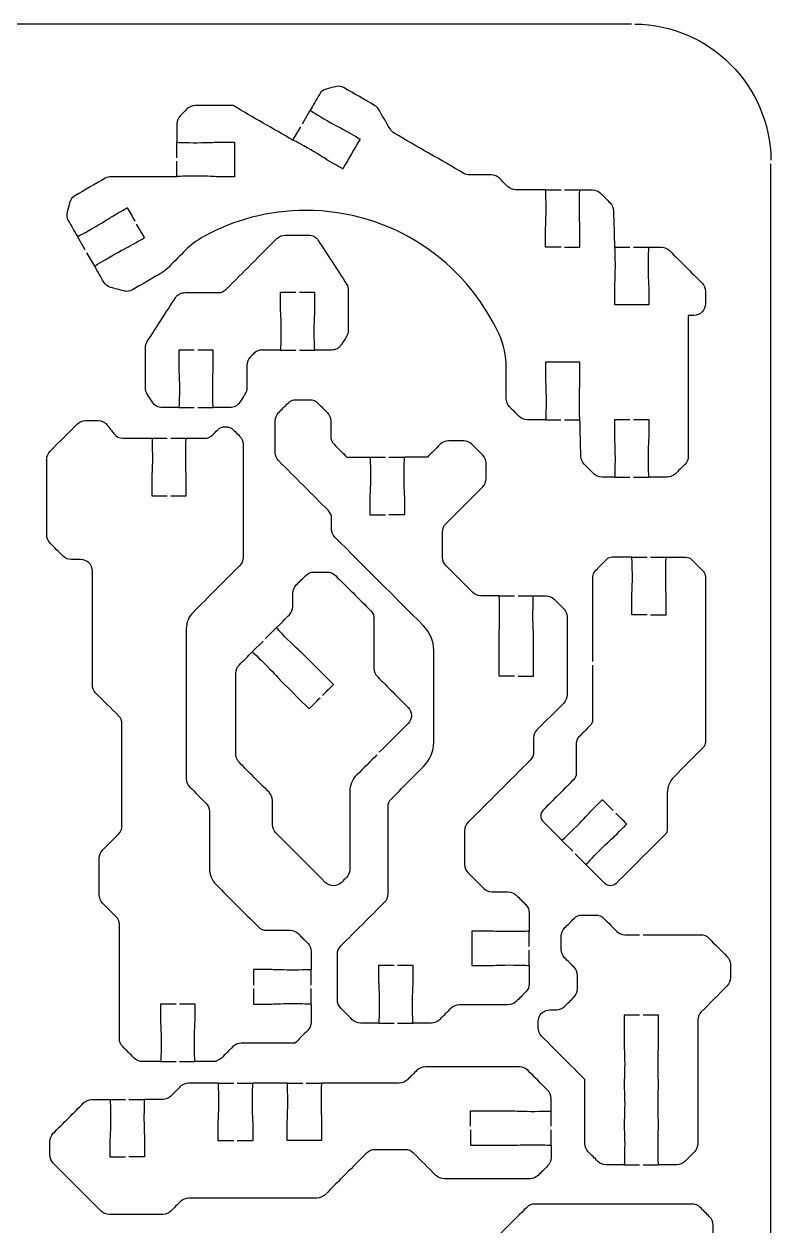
# Model space of a CAD drawing. Extents: x 0 to 400, y 230 to 450.
# Drawn here: x 335 to 400, y 345.5 to 450 of the extents above; entities that cross this region are included whole.
import ezdxf

# ---------------------------------------------------------------- set-up
doc = ezdxf.new("R2010")
doc.units = 0
doc.header["$MEASUREMENT"] = 0
doc.layers.add('DEFAULT', color=18, linetype='CONTINUOUS')

msp = doc.modelspace()

# ---------------------------------------------------------------- linework, layer by layer
at = {"layer": 'DEFAULT', "color": 1}
for points in [[(387.85, 450), (282.15, 450)], [(359.23, 441.33), (359.91, 442.5)], [(358.4, 439.9), (359.08, 441.07)], [(348.31, 438.37), (348.31, 439.72)], [(348.31, 436.73), (348.31, 438.07)], [(400, 242.15), (400, 437.85)], [(380.38, 435.58), (381.73, 435.58)], [(382.03, 435.58), (383.38, 435.58)], [(340.32, 430.35), (339.64, 431.53)], [(341.15, 428.93), (340.47, 430.1)], [(386.38, 430.59), (387.73, 430.59)], [(388.03, 430.59), (389.39, 430.59)], [(357.3, 421.64), (358.66, 421.64)], [(358.96, 421.64), (360.3, 421.64)], [(348.47, 416.64), (349.82, 416.64)], [(350.12, 416.64), (351.47, 416.64)], [(380.38, 415.58), (381.72, 415.58)], [(382.02, 415.58), (383.37, 415.58)], [(346.12, 413.97), (347.47, 413.97)], [(347.77, 413.97), (349.12, 413.97)], [(365.1, 412.32), (366.45, 412.32)], [(366.75, 412.32), (368.1, 412.32)], [(386.38, 410.58), (387.73, 410.58)], [(388.03, 410.58), (389.38, 410.58)], [(387.89, 403.62), (389.23, 403.62)], [(389.53, 403.62), (390.89, 403.62)], [(376.34, 400.26), (377.69, 400.26)], [(377.99, 400.26), (379.34, 400.26)], [(356.02, 396.54), (356.98, 397.5)], [(354.86, 395.38), (355.81, 396.33)], [(382.75, 378.04), (381.79, 378.99)], [(383.92, 376.87), (382.96, 377.83)], [(378.96, 369.75), (378.96, 371.1)], [(378.96, 368.1), (378.96, 369.45)], [(359.98, 366.4), (359.98, 367.75)], [(359.98, 364.75), (359.98, 366.1)], [(365.86, 363.1), (367.21, 363.1)], [(367.51, 363.1), (368.86, 363.1)], [(346.88, 359.75), (348.23, 359.75)], [(348.53, 359.75), (349.88, 359.75)], [(351.9, 357.86), (353.25, 357.86)], [(353.55, 357.86), (354.9, 357.86)], [(357.9, 357.87), (359.25, 357.87)], [(359.55, 357.87), (360.9, 357.87)], [(342.48, 356.45), (343.84, 356.45)], [(344.13, 356.45), (345.49, 356.45)], [(380.86, 354.12), (380.86, 355.46)], [(380.86, 352.47), (380.86, 353.82)], [(387.22, 350.78), (388.57, 350.78)], [(388.87, 350.78), (390.22, 350.78)]]:
    msp.add_lwpolyline(points, dxfattribs=at)
msp.add_open_spline([(388.15, 450), (394.66, 449.92), (399.92, 444.66), (400, 438.15)], degree=3, dxfattribs=at)
for points, knots in [([(381.73, 430.58), (381.28, 430.58), (380.83, 430.58), (380.38, 430.58), (380.38, 431.08), (380.38, 431.58), (380.38, 432.08), (380.38, 432.29), (380.43, 432.86), (380.43, 433.83), (380.43, 434.79), (380.41, 435.58), (380.38, 435.58), (379.52, 435.58), (378.65, 435.58), (377.79, 435.58), (377.53, 435.58), (377.27, 435.69), (377.08, 435.87), (376.85, 436.11), (376.61, 436.35), (376.37, 436.58), (376.18, 436.77), (375.93, 436.88), (375.66, 436.88), (375.03, 436.88), (374.4, 436.88), (373.78, 436.88), (373.6, 436.88), (373.43, 436.92), (373.27, 437.01), (371.25, 438.18), (369.23, 439.34), (367.21, 440.51), (367.06, 440.6), (366.93, 440.73), (366.85, 440.88), (366.52, 441.44), (366.2, 442), (365.87, 442.56), (365.78, 442.71), (365.66, 442.84), (365.51, 442.92), (364.63, 443.43), (363.74, 443.94), (362.86, 444.45), (362.63, 444.58), (362.36, 444.62), (362.11, 444.55), (361.84, 444.48), (361.57, 444.41), (361.3, 444.34), (361.05, 444.27), (360.83, 444.1), (360.7, 443.87), (360.43, 443.41), (360.17, 442.95), (359.91, 442.5), (359.91, 442.47), (360.57, 442.06), (361.4, 441.58), (362.24, 441.1), (362.75, 440.85), (362.94, 440.75), (363.7, 440.31), (364.24, 440), (364.24, 440), (363.74, 439.13), (363.24, 438.26), (362.74, 437.4), (362.74, 437.4), (362.19, 437.71), (361.44, 438.14), (361.26, 438.25), (360.78, 438.58), (359.95, 439.06), (359.11, 439.55), (358.42, 439.92), (358.4, 439.89), (356.67, 440.89), (354.94, 441.89), (353.21, 442.9), (352.1, 442.9), (351, 442.9), (349.89, 442.9), (349.63, 442.9), (349.37, 442.79), (349.18, 442.61), (348.99, 442.41), (348.79, 442.21), (348.6, 442.02), (348.41, 441.83), (348.31, 441.58), (348.31, 441.31), (348.31, 440.78), (348.31, 440.25), (348.31, 439.72), (348.31, 439.7), (349.09, 439.68), (350.06, 439.68), (351.02, 439.68), (351.6, 439.72), (351.81, 439.72), (352.31, 439.72), (352.81, 439.72), (353.31, 439.72), (353.31, 438.72), (353.31, 437.72), (353.31, 436.72), (352.81, 436.72), (352.31, 436.72), (351.81, 436.72), (351.6, 436.72), (351.02, 436.77), (350.06, 436.77), (349.09, 436.77), (348.31, 436.75), (348.31, 436.72), (346.4, 436.72), (344.48, 436.72), (342.57, 436.72), (342.4, 436.72), (342.23, 436.67), (342.07, 436.58), (341.19, 436.08), (340.31, 435.57), (339.43, 435.07), (339.2, 434.93), (339.04, 434.72), (338.97, 434.46), (338.9, 434.19), (338.82, 433.93), (338.75, 433.66), (338.68, 433.4), (338.72, 433.13), (338.85, 432.9), (339.12, 432.44), (339.38, 431.98), (339.65, 431.52), (339.66, 431.5), (340.35, 431.88), (341.19, 432.36), (342.03, 432.84), (342.49, 433.17), (342.68, 433.27), (343.44, 433.71), (343.98, 434.02), (343.98, 434.02), (344.2, 433.63), (344.43, 433.24), (344.65, 432.85)], [0, 0, 0, 0, 3.82, 3.82, 3.82, 8.07, 8.07, 8.07, 9.07, 9.07, 9.07, 10.07, 10.07, 10.07, 17.41, 17.41, 17.41, 18.41, 18.41, 18.41, 21.266711, 21.266711, 21.266711, 22.266711, 22.266711, 22.266711, 27.616711, 27.616711, 27.616711, 28.616711, 28.616711, 28.616711, 48.463688, 48.463688, 48.463688, 49.463688, 49.463688, 49.463688, 54.974632, 54.974632, 54.974632, 55.974632, 55.974632, 55.974632, 64.626164, 64.626164, 64.626164, 65.626164, 65.626164, 65.626164, 67.97412, 67.97412, 67.97412, 68.97412, 68.97412, 68.97412, 73.462962, 73.462962, 73.462962, 74.462962, 74.462962, 74.462962, 75.462962, 75.462962, 75.462962, 76.462962, 76.462962, 76.462962, 84.97057, 84.97057, 84.97057, 85.97057, 85.97057, 85.97057, 86.97057, 86.97057, 86.97057, 87.97057, 87.97057, 87.97057, 104.997125, 104.997125, 104.997125, 114.397125, 114.397125, 114.397125, 115.397125, 115.397125, 115.397125, 117.751801, 117.751801, 117.751801, 118.751801, 118.751801, 118.751801, 123.251801, 123.251801, 123.251801, 124.251801, 124.251801, 124.251801, 125.251801, 125.251801, 125.251801, 129.501801, 129.501801, 129.501801, 138.021801, 138.021801, 138.021801, 142.271801, 142.271801, 142.271801, 143.271801, 143.271801, 143.271801, 144.271801, 144.271801, 144.271801, 160.531801, 160.531801, 160.531801, 161.531801, 161.531801, 161.531801, 170.168357, 170.168357, 170.168357, 171.168357, 171.168357, 171.168357, 173.518889, 173.518889, 173.518889, 174.518889, 174.518889, 174.518889, 179.026394, 179.026394, 179.026394, 180.026394, 180.026394, 180.026394, 181.026394, 181.026394, 181.026394, 182.026394, 182.026394, 182.026394, 185.856603, 185.856603, 185.856603, 185.856603]), ([(382.03, 430.58), (382.48, 430.58), (382.93, 430.58), (383.38, 430.58), (383.38, 431.08), (383.38, 431.58), (383.38, 432.08), (383.38, 432.29), (383.33, 432.86), (383.33, 433.83), (383.33, 434.79), (383.35, 435.58), (383.38, 435.58), (383.74, 435.58), (384.1, 435.58), (384.46, 435.58), (384.73, 435.58), (384.98, 435.47), (385.17, 435.29), (385.45, 435.01), (385.73, 434.72), (386.01, 434.44), (386.19, 434.26), (386.3, 434.02), (386.3, 433.76), (386.33, 432.7), (386.36, 431.65), (386.38, 430.58), (386.42, 430.5), (386.43, 429.74), (386.43, 428.84), (386.43, 427.87), (386.38, 427.3), (386.38, 427.09), (386.38, 426.59), (386.38, 426.09), (386.38, 425.59), (387.38, 425.59), (388.39, 425.59), (389.39, 425.59), (389.39, 426.09), (389.39, 426.59), (389.39, 427.09), (389.39, 427.3), (389.34, 427.87), (389.34, 428.84), (389.34, 429.8), (389.36, 430.59), (389.39, 430.59), (389.75, 430.59), (390.11, 430.59), (390.47, 430.59), (390.73, 430.59), (390.99, 430.48), (391.18, 430.29), (392.12, 429.35), (393.07, 428.4), (394.01, 427.46), (394.2, 427.27), (394.3, 427.02), (394.3, 426.75), (394.3, 426.39), (394.3, 426.03), (394.3, 425.67), (394.3, 425.11), (393.86, 424.66), (393.3, 424.66), (393.14, 424.66), (392.97, 424.66), (392.8, 424.66), (392.8, 420.58), (392.8, 416.5), (392.8, 412.41), (392.8, 412.14), (392.7, 411.89), (392.51, 411.7), (392.24, 411.43), (391.96, 411.15), (391.68, 410.87), (391.49, 410.69), (391.24, 410.58), (390.97, 410.58), (390.44, 410.58), (389.91, 410.58), (389.39, 410.58), (389.36, 410.58), (389.34, 411.36), (389.34, 412.33), (389.34, 413.3), (389.39, 413.87), (389.39, 414.08), (389.39, 414.58), (389.39, 415.08), (389.39, 415.58), (388.93, 415.58), (388.48, 415.58), (388.03, 415.58)], [0, 0, 0, 0, 3.84, 3.84, 3.84, 8.09, 8.09, 8.09, 9.09, 9.09, 9.09, 10.09, 10.09, 10.09, 13.16, 13.16, 13.16, 14.16, 14.16, 14.16, 17.532907, 17.532907, 17.532907, 18.532907, 18.532907, 18.532907, 27.555845, 27.555845, 27.555845, 28.555845, 28.555845, 28.555845, 29.555845, 29.555845, 29.555845, 33.805845, 33.805845, 33.805845, 42.315845, 42.315845, 42.315845, 46.565845, 46.565845, 46.565845, 47.565845, 47.565845, 47.565845, 48.565845, 48.565845, 48.565845, 51.635845, 51.635845, 51.635845, 52.635845, 52.635845, 52.635845, 63.999053, 63.999053, 63.999053, 64.999053, 64.999053, 64.999053, 68.079053, 68.079053, 68.079053, 69.079053, 69.079053, 69.079053, 70.489053, 70.489053, 70.489053, 105.219053, 105.219053, 105.219053, 106.219053, 106.219053, 106.219053, 109.542455, 109.542455, 109.542455, 110.542455, 110.542455, 110.542455, 115.042455, 115.042455, 115.042455, 116.042455, 116.042455, 116.042455, 117.042455, 117.042455, 117.042455, 121.292455, 121.292455, 121.292455, 125.132455, 125.132455, 125.132455, 125.132455]), ([(387.73, 415.58), (387.28, 415.58), (386.83, 415.58), (386.38, 415.58), (386.38, 415.08), (386.38, 414.58), (386.38, 414.08), (386.38, 413.87), (386.43, 413.3), (386.43, 412.33), (386.43, 411.36), (386.41, 410.58), (386.38, 410.58), (386.02, 410.58), (385.66, 410.58), (385.3, 410.58), (385.03, 410.58), (384.78, 410.69), (384.59, 410.87), (384.31, 411.15), (384.03, 411.43), (383.75, 411.71), (383.57, 411.89), (383.47, 412.14), (383.46, 412.39), (383.43, 413.46), (383.41, 414.52), (383.38, 415.58), (383.35, 415.58), (383.33, 416.36), (383.33, 417.33), (383.33, 418.29), (383.38, 418.87), (383.38, 419.08), (383.38, 419.58), (383.38, 420.08), (383.38, 420.58), (382.38, 420.58), (381.38, 420.58), (380.38, 420.58), (380.38, 420.08), (380.38, 419.58), (380.38, 419.08), (380.38, 418.87), (380.43, 418.29), (380.43, 417.33), (380.43, 416.36), (380.4, 415.58), (380.38, 415.58), (379.85, 415.58), (379.32, 415.58), (378.79, 415.58), (378.52, 415.58), (378.27, 415.69), (378.08, 415.87), (377.81, 416.15), (377.53, 416.42), (377.25, 416.7), (377.07, 416.89), (376.96, 417.14), (376.96, 417.41), (376.96, 418.31), (376.96, 419.21), (376.96, 420.12), (376.96, 421.12), (376.75, 422.11), (376.34, 423.01), (373.41, 429.37), (366.98, 433.79), (359.53, 433.79), (356.29, 433.79), (353.24, 432.95), (350.59, 431.49), (350.03, 431.18), (349.51, 430.78), (349.06, 430.33), (348.57, 429.84), (348.08, 429.35), (347.6, 428.86), (347.35, 428.62), (347.07, 428.4), (346.77, 428.22), (345.99, 427.78), (345.21, 427.33), (344.44, 426.88), (344.21, 426.75), (343.93, 426.71), (343.68, 426.78), (343.3, 426.88), (342.92, 426.99), (342.54, 427.09), (342.29, 427.16), (342.07, 427.32), (341.94, 427.55), (341.68, 428.01), (341.41, 428.47), (341.15, 428.93), (341.15, 428.96), (341.81, 429.36), (342.64, 429.84), (343.48, 430.33), (343.99, 430.57), (344.18, 430.68), (344.94, 431.11), (345.48, 431.42), (345.48, 431.42), (345.25, 431.81), (345.03, 432.2), (344.8, 432.59)], [0, 0, 0, 0, 3.82, 3.82, 3.82, 8.07, 8.07, 8.07, 9.07, 9.07, 9.07, 10.07, 10.07, 10.07, 13.15, 13.15, 13.15, 14.15, 14.15, 14.15, 17.515828, 17.515828, 17.515828, 18.515828, 18.515828, 18.515828, 27.558508, 27.558508, 27.558508, 28.558508, 28.558508, 28.558508, 29.558508, 29.558508, 29.558508, 33.808508, 33.808508, 33.808508, 42.318508, 42.318508, 42.318508, 46.568508, 46.568508, 46.568508, 47.568508, 47.568508, 47.568508, 48.568508, 48.568508, 48.568508, 53.068508, 53.068508, 53.068508, 54.068508, 54.068508, 54.068508, 57.384846, 57.384846, 57.384846, 58.384846, 58.384846, 58.384846, 66.064846, 66.064846, 66.064846, 67.064846, 67.064846, 67.064846, 68.064846, 68.064846, 68.064846, 69.064846, 69.064846, 69.064846, 70.064846, 70.064846, 70.064846, 75.933832, 75.933832, 75.933832, 76.933832, 76.933832, 76.933832, 84.5546, 84.5546, 84.5546, 85.5546, 85.5546, 85.5546, 88.880408, 88.880408, 88.880408, 89.880408, 89.880408, 89.880408, 94.382908, 94.382908, 94.382908, 95.382908, 95.382908, 95.382908, 96.382908, 96.382908, 96.382908, 97.382908, 97.382908, 97.382908, 101.213116, 101.213116, 101.213116, 101.213116]), ([(349.82, 421.64), (349.37, 421.64), (348.92, 421.64), (348.47, 421.64), (348.47, 421.14), (348.47, 420.64), (348.47, 420.14), (348.47, 419.93), (348.52, 419.36), (348.52, 418.39), (348.52, 417.47), (348.5, 416.71), (348.47, 416.64), (347.99, 416.64), (347.5, 416.64), (347.02, 416.64), (346.68, 416.64), (346.36, 416.82), (346.18, 417.1), (346.02, 417.34), (345.87, 417.57), (345.72, 417.81), (345.61, 417.97), (345.56, 418.16), (345.56, 418.35), (345.56, 419.51), (345.56, 420.67), (345.56, 421.84), (345.56, 422.03), (345.61, 422.22), (345.72, 422.38), (346.54, 423.65), (347.36, 424.92), (348.18, 426.19), (348.36, 426.47), (348.68, 426.64), (349.02, 426.64), (349.98, 426.64), (350.93, 426.64), (351.89, 426.64), (352.16, 426.64), (352.41, 426.75), (352.6, 426.93), (354.07, 428.4), (355.54, 429.88), (357.01, 431.35), (357.2, 431.53), (357.45, 431.64), (357.72, 431.64), (358.4, 431.64), (359.08, 431.64), (359.76, 431.64), (360.1, 431.64), (360.42, 431.47), (360.6, 431.18), (361.42, 429.92), (362.24, 428.65), (363.07, 427.38), (363.17, 427.22), (363.22, 427.02), (363.22, 426.83), (363.22, 425.67), (363.22, 424.51), (363.22, 423.35), (363.22, 423.16), (363.17, 422.97), (363.06, 422.81), (362.91, 422.57), (362.76, 422.34), (362.6, 422.1), (362.42, 421.81), (362.1, 421.64), (361.76, 421.64), (361.28, 421.64), (360.79, 421.64), (360.31, 421.64), (360.28, 421.64), (360.26, 422.42), (360.26, 423.39), (360.26, 424.36), (360.31, 424.93), (360.31, 425.14), (360.31, 425.64), (360.31, 426.14), (360.31, 426.64), (359.86, 426.64), (359.41, 426.64), (358.96, 426.64)], [0, 0, 0, 0, 3.83, 3.83, 3.83, 8.09, 8.09, 8.09, 9.09, 9.09, 9.09, 10.09, 10.09, 10.09, 14.21, 14.21, 14.21, 15.21, 15.21, 15.21, 17.603763, 17.603763, 17.603763, 18.603763, 18.603763, 18.603763, 28.473763, 28.473763, 28.473763, 29.473763, 29.473763, 29.473763, 42.31919, 42.31919, 42.31919, 43.31919, 43.31919, 43.31919, 51.46919, 51.46919, 51.46919, 52.46919, 52.46919, 52.46919, 70.161002, 70.161002, 70.161002, 71.161002, 71.161002, 71.161002, 76.961002, 76.961002, 76.961002, 77.961002, 77.961002, 77.961002, 90.811858, 90.811858, 90.811858, 91.811858, 91.811858, 91.811858, 101.681858, 101.681858, 101.681858, 102.681858, 102.681858, 102.681858, 105.07562, 105.07562, 105.07562, 106.07562, 106.07562, 106.07562, 110.20562, 110.20562, 110.20562, 111.20562, 111.20562, 111.20562, 112.20562, 112.20562, 112.20562, 116.45562, 116.45562, 116.45562, 120.28562, 120.28562, 120.28562, 120.28562]), ([(358.66, 426.64), (358.2, 426.64), (357.75, 426.64), (357.3, 426.64), (357.3, 426.14), (357.3, 425.64), (357.3, 425.14), (357.3, 424.93), (357.35, 424.36), (357.35, 423.39), (357.35, 422.42), (357.33, 421.64), (357.3, 421.64), (356.78, 421.64), (356.25, 421.64), (355.72, 421.64), (355.45, 421.64), (355.2, 421.54), (355.01, 421.35), (354.9, 421.24), (354.79, 421.13), (354.68, 421.02), (354.5, 420.83), (354.39, 420.58), (354.39, 420.31), (354.39, 419.66), (354.39, 419.01), (354.39, 418.35), (354.39, 418.16), (354.33, 417.97), (354.23, 417.81), (354.08, 417.57), (353.93, 417.34), (353.77, 417.1), (353.59, 416.82), (353.27, 416.64), (352.93, 416.64), (352.45, 416.64), (351.96, 416.64), (351.47, 416.64), (351.44, 416.71), (351.42, 417.47), (351.42, 418.39), (351.42, 419.36), (351.47, 419.93), (351.47, 420.14), (351.47, 420.64), (351.47, 421.14), (351.47, 421.64), (351.02, 421.64), (350.57, 421.64), (350.12, 421.64)], [0, 0, 0, 0, 3.83, 3.83, 3.83, 8.08, 8.08, 8.08, 9.08, 9.08, 9.08, 10.08, 10.08, 10.08, 14.57, 14.57, 14.57, 15.57, 15.57, 15.57, 16.885219, 16.885219, 16.885219, 17.885219, 17.885219, 17.885219, 23.445219, 23.445219, 23.445219, 24.445219, 24.445219, 24.445219, 26.838981, 26.838981, 26.838981, 27.838981, 27.838981, 27.838981, 31.978981, 31.978981, 31.978981, 32.978981, 32.978981, 32.978981, 33.978981, 33.978981, 33.978981, 38.238981, 38.238981, 38.238981, 42.068981, 42.068981, 42.068981, 42.068981]), ([(367.21, 368.1), (366.76, 368.1), (366.31, 368.1), (365.86, 368.1), (365.86, 367.6), (365.86, 367.1), (365.86, 366.6), (365.86, 366.39), (365.91, 365.82), (365.91, 364.85), (365.91, 363.88), (365.89, 363.1), (365.86, 363.1), (365.33, 363.1), (364.81, 363.1), (364.28, 363.1), (364.01, 363.1), (363.76, 363.2), (363.57, 363.39), (363.24, 363.73), (362.9, 364.06), (362.57, 364.4), (362.38, 364.58), (362.27, 364.84), (362.27, 365.1), (362.27, 366.43), (362.27, 367.77), (362.27, 369.1), (362.27, 369.36), (362.38, 369.62), (362.57, 369.81), (363.84, 371.08), (365.11, 372.35), (366.38, 373.62), (366.57, 373.81), (366.68, 374.07), (366.68, 374.33), (366.68, 376.85), (366.68, 379.38), (366.68, 381.9), (366.68, 382.17), (366.78, 382.42), (366.97, 382.61), (367.91, 383.55), (368.84, 384.48), (369.77, 385.42), (370.34, 385.98), (370.65, 386.74), (370.65, 387.54), (370.65, 390.2), (370.65, 392.86), (370.65, 395.52), (370.65, 396.32), (370.34, 397.08), (369.77, 397.65), (367.2, 400.22), (364.63, 402.79), (362.06, 405.36), (361.87, 405.55), (361.77, 405.8), (361.77, 406.07), (361.77, 406.37), (361.77, 406.68), (361.77, 406.99), (361.77, 407.25), (361.66, 407.51), (361.47, 407.7), (360.03, 409.14), (358.59, 410.58), (357.15, 412.02), (356.96, 412.21), (356.86, 412.46), (356.86, 412.73), (356.86, 413.65), (356.86, 414.57), (356.86, 415.49), (356.86, 415.76), (356.96, 416.01), (357.15, 416.2), (357.43, 416.48), (357.7, 416.75), (357.98, 417.03), (358.16, 417.22), (358.42, 417.32), (358.69, 417.32), (359.08, 417.32), (359.47, 417.32), (359.86, 417.32), (360.12, 417.32), (360.38, 417.22), (360.56, 417.03), (360.84, 416.75), (361.12, 416.48), (361.39, 416.2), (361.58, 416.01), (361.69, 415.76), (361.69, 415.49), (361.69, 415.05), (361.69, 414.6), (361.69, 414.15), (361.69, 413.89), (361.79, 413.63), (361.98, 413.45), (362.35, 413.07), (362.72, 412.7), (363.1, 412.32), (363.76, 412.32), (364.43, 412.32), (365.1, 412.32), (365.13, 412.32), (365.15, 411.54), (365.15, 410.57), (365.15, 409.6), (365.1, 409.03), (365.1, 408.82), (365.1, 408.32), (365.1, 407.82), (365.1, 407.32), (365.55, 407.32), (366, 407.32), (366.45, 407.32)], [0, 0, 0, 0, 3.83, 3.83, 3.83, 8.08, 8.08, 8.08, 9.08, 9.08, 9.08, 10.08, 10.08, 10.08, 14.56, 14.56, 14.56, 15.56, 15.56, 15.56, 19.576367, 19.576367, 19.576367, 20.576367, 20.576367, 20.576367, 31.906367, 31.906367, 31.906367, 32.906367, 32.906367, 32.906367, 48.208157, 48.208157, 48.208157, 49.208157, 49.208157, 49.208157, 70.678157, 70.678157, 70.678157, 71.678157, 71.678157, 71.678157, 82.921155, 82.921155, 82.921155, 83.921155, 83.921155, 83.921155, 106.551155, 106.551155, 106.551155, 107.551155, 107.551155, 107.551155, 138.480006, 138.480006, 138.480006, 139.480006, 139.480006, 139.480006, 142.090006, 142.090006, 142.090006, 143.090006, 143.090006, 143.090006, 160.428264, 160.428264, 160.428264, 161.428264, 161.428264, 161.428264, 169.268264, 169.268264, 169.268264, 170.268264, 170.268264, 170.268264, 173.591666, 173.591666, 173.591666, 174.591666, 174.591666, 174.591666, 177.911666, 177.911666, 177.911666, 178.911666, 178.911666, 178.911666, 182.235068, 182.235068, 182.235068, 183.235068, 183.235068, 183.235068, 187.035068, 187.035068, 187.035068, 188.035068, 188.035068, 188.035068, 192.535201, 192.535201, 192.535201, 198.205201, 198.205201, 198.205201, 199.205201, 199.205201, 199.205201, 200.205201, 200.205201, 200.205201, 204.455201, 204.455201, 204.455201, 208.285201, 208.285201, 208.285201, 208.285201]), ([(348.23, 364.75), (347.78, 364.75), (347.33, 364.75), (346.88, 364.75), (346.88, 364.25), (346.88, 363.75), (346.88, 363.25), (346.88, 363.04), (346.93, 362.47), (346.93, 361.5), (346.93, 360.54), (346.91, 359.75), (346.88, 359.75), (346.35, 359.75), (345.82, 359.75), (345.3, 359.75), (345.03, 359.75), (344.78, 359.86), (344.59, 360.05), (344.26, 360.38), (343.92, 360.71), (343.59, 361.05), (343.4, 361.24), (343.3, 361.49), (343.3, 361.76), (343.3, 365.06), (343.3, 368.36), (343.3, 371.67), (343.3, 371.93), (343.19, 372.19), (343, 372.37), (342.62, 372.76), (342.23, 373.15), (341.84, 373.53), (341.65, 373.72), (341.55, 373.97), (341.55, 374.24), (341.55, 375.31), (341.55, 376.38), (341.55, 377.45), (341.55, 377.71), (341.65, 377.97), (341.84, 378.15), (342.31, 378.62), (342.77, 379.08), (343.23, 379.54), (343.42, 379.73), (343.52, 379.99), (343.52, 380.25), (343.52, 383.21), (343.52, 386.16), (343.52, 389.12), (343.52, 389.38), (343.42, 389.63), (343.23, 389.82), (342.57, 390.49), (341.9, 391.15), (341.24, 391.81), (341.05, 392), (340.95, 392.25), (340.95, 392.52), (340.95, 395.82), (340.95, 399.12), (340.95, 402.42), (340.95, 402.97), (340.5, 403.42), (339.94, 403.42), (339.67, 403.42), (339.39, 403.42), (339.11, 403.42), (338.85, 403.42), (338.6, 403.52), (338.41, 403.71), (338.03, 404.09), (337.65, 404.46), (337.28, 404.84), (337.09, 405.03), (336.98, 405.28), (336.98, 405.55), (336.98, 407.75), (336.98, 409.95), (336.98, 412.14), (336.98, 412.41), (337.09, 412.66), (337.28, 412.85), (338.06, 413.64), (338.85, 414.43), (339.64, 415.21), (339.83, 415.4), (340.08, 415.51), (340.35, 415.51), (340.72, 415.51), (341.09, 415.51), (341.46, 415.51), (341.77, 415.51), (342.06, 415.36), (342.25, 415.11), (342.44, 414.86), (342.63, 414.62), (342.82, 414.37), (343.01, 414.12), (343.3, 413.97), (343.61, 413.97), (344.45, 413.97), (345.28, 413.97), (346.12, 413.97), (346.15, 413.97), (346.17, 413.19), (346.17, 412.22), (346.17, 411.26), (346.12, 410.68), (346.12, 410.47), (346.12, 409.97), (346.12, 409.47), (346.12, 408.97), (346.57, 408.97), (347.02, 408.97), (347.47, 408.97)], [0, 0, 0, 0, 3.82, 3.82, 3.82, 8.07, 8.07, 8.07, 9.07, 9.07, 9.07, 10.07, 10.07, 10.07, 14.56, 14.56, 14.56, 15.56, 15.56, 15.56, 19.576367, 19.576367, 19.576367, 20.576367, 20.576367, 20.576367, 48.666367, 48.666367, 48.666367, 49.666367, 49.666367, 49.666367, 54.319129, 54.319129, 54.319129, 55.319129, 55.319129, 55.319129, 64.409129, 64.409129, 64.409129, 65.409129, 65.409129, 65.409129, 70.981131, 70.981131, 70.981131, 71.981131, 71.981131, 71.981131, 97.101131, 97.101131, 97.101131, 98.101131, 98.101131, 98.101131, 106.091437, 106.091437, 106.091437, 107.091437, 107.091437, 107.091437, 135.141437, 135.141437, 135.141437, 136.141437, 136.141437, 136.141437, 138.491437, 138.491437, 138.491437, 139.491437, 139.491437, 139.491437, 144.031063, 144.031063, 144.031063, 145.031063, 145.031063, 145.031063, 163.721063, 163.721063, 163.721063, 164.721063, 164.721063, 164.721063, 174.196294, 174.196294, 174.196294, 175.196294, 175.196294, 175.196294, 178.346294, 178.346294, 178.346294, 179.346294, 179.346294, 179.346294, 181.994331, 181.994331, 181.994331, 182.994331, 182.994331, 182.994331, 190.094331, 190.094331, 190.094331, 191.094331, 191.094331, 191.094331, 192.094331, 192.094331, 192.094331, 196.344331, 196.344331, 196.344331, 200.164331, 200.164331, 200.164331, 200.164331]), ([(347.77, 408.97), (348.22, 408.97), (348.67, 408.97), (349.12, 408.97), (349.12, 409.47), (349.12, 409.97), (349.12, 410.47), (349.12, 410.68), (349.07, 411.26), (349.07, 412.22), (349.07, 413.19), (349.09, 413.97), (349.12, 413.97), (349.65, 413.97), (350.18, 413.97), (350.71, 413.97), (350.97, 413.97), (351.23, 414.08), (351.42, 414.26), (351.55, 414.4), (351.69, 414.54), (351.83, 414.68), (352.22, 415.07), (352.85, 415.07), (353.24, 414.68), (353.41, 414.51), (353.59, 414.33), (353.76, 414.16), (353.95, 413.97), (354.06, 413.72), (354.06, 413.45), (354.06, 410.17), (354.06, 406.88), (354.06, 403.59), (354.06, 403.32), (353.95, 403.07), (353.76, 402.88), (352.41, 401.53), (351.06, 400.18), (349.71, 398.82), (349.33, 398.45), (349.12, 397.94), (349.12, 397.41), (349.12, 393.06), (349.12, 388.7), (349.12, 384.35), (349.12, 384.08), (349.23, 383.83), (349.41, 383.64), (349.89, 383.17), (350.36, 382.69), (350.83, 382.22), (351.02, 382.03), (351.13, 381.78), (351.13, 381.51), (351.13, 379.86), (351.13, 378.21), (351.13, 376.56), (351.13, 376.03), (351.34, 375.52), (351.71, 375.15), (352.94, 373.92), (354.17, 372.69), (355.4, 371.46), (355.58, 371.28), (355.84, 371.17), (356.1, 371.17), (356.78, 371.17), (357.47, 371.17), (358.15, 371.17), (358.42, 371.17), (358.67, 371.06), (358.86, 370.88), (359.14, 370.6), (359.41, 370.32), (359.69, 370.05), (359.88, 369.86), (359.98, 369.61), (359.98, 369.34), (359.98, 368.81), (359.98, 368.28), (359.98, 367.75), (359.98, 367.73), (359.2, 367.71), (358.23, 367.71), (357.27, 367.71), (356.69, 367.75), (356.48, 367.75), (355.98, 367.75), (355.48, 367.75), (354.98, 367.75), (354.98, 367.3), (354.98, 366.85), (354.98, 366.4)], [0, 0, 0, 0, 3.84, 3.84, 3.84, 8.09, 8.09, 8.09, 9.09, 9.09, 9.09, 10.09, 10.09, 10.09, 14.59, 14.59, 14.59, 15.59, 15.59, 15.59, 17.237574, 17.237574, 17.237574, 18.237574, 18.237574, 18.237574, 20.33061, 20.33061, 20.33061, 21.33061, 21.33061, 21.33061, 49.29061, 49.29061, 49.29061, 50.29061, 50.29061, 50.29061, 66.554066, 66.554066, 66.554066, 67.554066, 67.554066, 67.554066, 104.574066, 104.574066, 104.574066, 105.574066, 105.574066, 105.574066, 111.273347, 111.273347, 111.273347, 112.273347, 112.273347, 112.273347, 126.313347, 126.313347, 126.313347, 127.313347, 127.313347, 127.313347, 142.077736, 142.077736, 142.077736, 143.077736, 143.077736, 143.077736, 148.887736, 148.887736, 148.887736, 149.887736, 149.887736, 149.887736, 153.211138, 153.211138, 153.211138, 154.211138, 154.211138, 154.211138, 158.711138, 158.711138, 158.711138, 159.711138, 159.711138, 159.711138, 160.711138, 160.711138, 160.711138, 164.961138, 164.961138, 164.961138, 168.791138, 168.791138, 168.791138, 168.791138]), ([(377.69, 393.26), (377.24, 393.26), (376.79, 393.26), (376.34, 393.26), (376.34, 394.43), (376.34, 395.6), (376.34, 396.76), (376.34, 396.98), (376.39, 397.55), (376.39, 398.51), (376.39, 399.48), (376.37, 400.26), (376.34, 400.26), (375.81, 400.26), (375.29, 400.26), (374.76, 400.26), (374.49, 400.26), (374.24, 400.37), (374.05, 400.56), (373.28, 401.33), (372.5, 402.11), (371.73, 402.88), (371.54, 403.07), (371.43, 403.32), (371.43, 403.59), (371.43, 404.34), (371.43, 405.09), (371.43, 405.84), (371.43, 406.1), (371.54, 406.36), (371.73, 406.55), (372.79, 407.61), (373.86, 408.68), (374.93, 409.74), (375.11, 409.93), (375.22, 410.18), (375.22, 410.45), (375.22, 410.89), (375.22, 411.34), (375.22, 411.79), (375.22, 412.05), (375.11, 412.31), (374.93, 412.5), (374.61, 412.81), (374.29, 413.13), (373.98, 413.45), (373.79, 413.63), (373.54, 413.74), (373.27, 413.74), (372.82, 413.74), (372.38, 413.74), (371.93, 413.74), (371.66, 413.74), (371.41, 413.63), (371.22, 413.45), (370.85, 413.07), (370.47, 412.7), (370.1, 412.32), (369.43, 412.32), (368.77, 412.32), (368.1, 412.32), (368.07, 412.32), (368.05, 411.54), (368.05, 410.57), (368.05, 409.6), (368.1, 409.03), (368.1, 408.82), (368.1, 408.32), (368.1, 407.82), (368.1, 407.32), (367.65, 407.32), (367.2, 407.32), (366.75, 407.32)], [0, 0, 0, 0, 3.83, 3.83, 3.83, 13.75, 13.75, 13.75, 14.75, 14.75, 14.75, 15.75, 15.75, 15.75, 20.23, 20.23, 20.23, 21.23, 21.23, 21.23, 30.549667, 30.549667, 30.549667, 31.549667, 31.549667, 31.549667, 37.929667, 37.929667, 37.929667, 38.929667, 38.929667, 38.929667, 51.749515, 51.749515, 51.749515, 52.749515, 52.749515, 52.749515, 56.549515, 56.549515, 56.549515, 57.549515, 57.549515, 57.549515, 61.35375, 61.35375, 61.35375, 62.35375, 62.35375, 62.35375, 66.15375, 66.15375, 66.15375, 67.15375, 67.15375, 67.15375, 71.660949, 71.660949, 71.660949, 77.330949, 77.330949, 77.330949, 78.330949, 78.330949, 78.330949, 79.330949, 79.330949, 79.330949, 83.580949, 83.580949, 83.580949, 87.410949, 87.410949, 87.410949, 87.410949]), ([(389.53, 398.62), (389.99, 398.62), (390.44, 398.62), (390.89, 398.62), (390.89, 399.12), (390.89, 399.62), (390.89, 400.12), (390.89, 400.33), (390.84, 400.9), (390.84, 401.87), (390.84, 402.83), (390.86, 403.62), (390.89, 403.62), (391.46, 403.62), (392.03, 403.62), (392.6, 403.62), (392.78, 403.62), (392.96, 403.54), (393.09, 403.41), (393.43, 403.08), (393.76, 402.75), (394.1, 402.41), (394.23, 402.28), (394.3, 402.1), (394.3, 401.91), (394.3, 397.13), (394.3, 392.34), (394.3, 387.56), (394.3, 387.37), (394.23, 387.19), (394.1, 387.06), (393.25, 386.22), (392.41, 385.37), (391.57, 384.53), (391.19, 384.16), (390.98, 383.65), (390.98, 383.12), (390.98, 382.08), (390.98, 381.03), (390.98, 379.99), (390.98, 379.81), (390.91, 379.63), (390.78, 379.49), (389.36, 378.08), (387.95, 376.67), (386.54, 375.25), (386.26, 374.98), (385.81, 374.98), (385.54, 375.25), (385, 375.79), (384.46, 376.33), (383.92, 376.87), (383.9, 376.89), (384.44, 377.46), (385.12, 378.15), (385.8, 378.83), (386.24, 379.2), (386.39, 379.35), (387.01, 379.97), (387.45, 380.41), (387.45, 380.41), (387.13, 380.73), (386.82, 381.04), (386.5, 381.36)], [0, 0, 0, 0, 3.84, 3.84, 3.84, 8.09, 8.09, 8.09, 9.09, 9.09, 9.09, 10.09, 10.09, 10.09, 14.93, 14.93, 14.93, 15.93, 15.93, 15.93, 19.932249, 19.932249, 19.932249, 20.932249, 20.932249, 20.932249, 61.612249, 61.612249, 61.612249, 62.612249, 62.612249, 62.612249, 72.738018, 72.738018, 72.738018, 73.738018, 73.738018, 73.738018, 82.598018, 82.598018, 82.598018, 83.598018, 83.598018, 83.598018, 100.582723, 100.582723, 100.582723, 101.582723, 101.582723, 101.582723, 108.073964, 108.073964, 108.073964, 109.073964, 109.073964, 109.073964, 110.073964, 110.073964, 110.073964, 111.073964, 111.073964, 111.073964, 114.899418, 114.899418, 114.899418, 114.899418]), ([(389.23, 398.62), (388.78, 398.62), (388.34, 398.62), (387.89, 398.62), (387.89, 399.12), (387.89, 399.62), (387.89, 400.12), (387.89, 400.33), (387.94, 400.9), (387.94, 401.87), (387.94, 402.83), (387.91, 403.62), (387.89, 403.62), (387.32, 403.62), (386.75, 403.62), (386.18, 403.62), (385.99, 403.62), (385.81, 403.54), (385.68, 403.41), (385.34, 403.08), (385.01, 402.74), (384.68, 402.41), (384.55, 402.28), (384.47, 402.1), (384.47, 401.91), (384.47, 399.45), (384.47, 397), (384.47, 394.54)], [0, 0, 0, 0, 3.82, 3.82, 3.82, 8.07, 8.07, 8.07, 9.07, 9.07, 9.07, 10.07, 10.07, 10.07, 14.91, 14.91, 14.91, 15.91, 15.91, 15.91, 19.919302, 19.919302, 19.919302, 20.919302, 20.919302, 20.919302, 41.789302, 41.789302, 41.789302, 41.789302]), ([(360.97, 391.6), (361.29, 391.91), (361.61, 392.23), (361.93, 392.55), (361.93, 392.55), (360.07, 394.41), (359.46, 395.02), (359.3, 395.18), (358.87, 395.54), (358.18, 396.23), (357.51, 396.9), (356.98, 397.46), (356.98, 397.5), (357.35, 397.87), (357.73, 398.25), (358.1, 398.62), (358.29, 398.81), (358.39, 399.06), (358.39, 399.33), (358.39, 399.72), (358.39, 400.11), (358.39, 400.5), (358.39, 400.76), (358.5, 401.02), (358.69, 401.21), (358.96, 401.48), (359.24, 401.76), (359.52, 402.03), (359.7, 402.22), (359.96, 402.33), (360.22, 402.33), (360.61, 402.33), (361, 402.33), (361.4, 402.33), (361.66, 402.33), (361.91, 402.22), (362.1, 402.03), (363.12, 401.02), (364.14, 400), (365.16, 398.98), (365.35, 398.79), (365.45, 398.54), (365.45, 398.27), (365.45, 396.83), (365.45, 395.39), (365.45, 393.95), (365.45, 393.68), (365.56, 393.43), (365.75, 393.24), (366.64, 392.35), (367.53, 391.45), (368.42, 390.56), (368.82, 390.17), (368.82, 389.53), (368.42, 389.15), (367.59, 388.31), (366.76, 387.48), (365.92, 386.65)], [0, 0, 0, 0, 3.832519, 3.832519, 3.832519, 4.832519, 4.832519, 4.832519, 5.832519, 5.832519, 5.832519, 6.832519, 6.832519, 6.832519, 11.322652, 11.322652, 11.322652, 12.322652, 12.322652, 12.322652, 15.642652, 15.642652, 15.642652, 16.642652, 16.642652, 16.642652, 19.958991, 19.958991, 19.958991, 20.958991, 20.958991, 20.958991, 24.288991, 24.288991, 24.288991, 25.288991, 25.288991, 25.288991, 37.543153, 37.543153, 37.543153, 38.543153, 38.543153, 38.543153, 50.803153, 50.803153, 50.803153, 51.803153, 51.803153, 51.803153, 62.537034, 62.537034, 62.537034, 63.537034, 63.537034, 63.537034, 73.563808, 73.563808, 73.563808, 73.563808]), ([(377.99, 393.26), (378.44, 393.26), (378.89, 393.26), (379.34, 393.26), (379.34, 394.43), (379.34, 395.6), (379.34, 396.76), (379.34, 396.98), (379.29, 397.55), (379.29, 398.51), (379.29, 399.48), (379.31, 400.26), (379.34, 400.26), (379.71, 400.26), (380.07, 400.26), (380.43, 400.26), (380.7, 400.26), (380.95, 400.16), (381.14, 399.97), (381.41, 399.69), (381.69, 399.42), (381.97, 399.14), (382.15, 398.95), (382.26, 398.7), (382.26, 398.43), (382.26, 396.17), (382.26, 393.91), (382.26, 391.64), (382.26, 391.38), (382.15, 391.13), (381.97, 390.94), (381.19, 390.16), (380.41, 389.38), (379.64, 388.61), (379.45, 388.42), (379.35, 388.17), (379.35, 387.9), (379.34, 387.49), (379.34, 387.09), (379.34, 386.68), (379.34, 386.41), (379.24, 386.16), (379.05, 385.97), (377.25, 384.17), (375.44, 382.36), (373.64, 380.56), (373.45, 380.37), (373.34, 380.11), (373.34, 379.85), (373.34, 378.86), (373.34, 377.87), (373.34, 376.88), (373.34, 376.62), (373.45, 376.36), (373.64, 376.18), (374.09, 375.72), (374.55, 375.27), (375, 374.81), (375.19, 374.62), (375.44, 374.52), (375.71, 374.52), (376.19, 374.52), (376.66, 374.52), (377.13, 374.52), (377.4, 374.52), (377.65, 374.41), (377.84, 374.22), (378.12, 373.95), (378.39, 373.67), (378.67, 373.4), (378.86, 373.21), (378.96, 372.95), (378.96, 372.69), (378.96, 372.16), (378.96, 371.63), (378.96, 371.1), (378.96, 371.07), (378.18, 371.05), (377.21, 371.05), (376.24, 371.05), (375.67, 371.1), (375.46, 371.1), (374.96, 371.1), (374.46, 371.1), (373.96, 371.1), (373.96, 370.1), (373.96, 369.1), (373.96, 368.1), (374.46, 368.1), (374.96, 368.1), (375.46, 368.1), (375.67, 368.1), (376.24, 368.15), (377.21, 368.15), (378.18, 368.15), (378.96, 368.13), (378.96, 368.1), (378.96, 367.57), (378.96, 367.04), (378.96, 366.51), (378.96, 366.25), (378.86, 365.99), (378.67, 365.81), (378.39, 365.53), (378.12, 365.25), (377.84, 364.98), (377.65, 364.79), (377.4, 364.69), (377.13, 364.69), (375.71, 364.69), (374.29, 364.69), (372.87, 364.69), (372.6, 364.69), (372.35, 364.58), (372.16, 364.4), (371.83, 364.06), (371.49, 363.73), (371.16, 363.39), (370.97, 363.2), (370.72, 363.1), (370.45, 363.1), (369.92, 363.1), (369.39, 363.1), (368.86, 363.1), (368.83, 363.1), (368.81, 363.88), (368.81, 364.85), (368.81, 365.82), (368.86, 366.39), (368.86, 366.6), (368.86, 367.1), (368.86, 367.6), (368.86, 368.1), (368.41, 368.1), (367.96, 368.1), (367.51, 368.1)], [0, 0, 0, 0, 3.83, 3.83, 3.83, 13.75, 13.75, 13.75, 14.75, 14.75, 14.75, 15.75, 15.75, 15.75, 18.84, 18.84, 18.84, 19.84, 19.84, 19.84, 23.163402, 23.163402, 23.163402, 24.163402, 24.163402, 24.163402, 43.403402, 43.403402, 43.403402, 44.403402, 44.403402, 44.403402, 53.744285, 53.744285, 53.744285, 54.744285, 54.744285, 54.744285, 58.2143, 58.2143, 58.2143, 59.2143, 59.2143, 59.2143, 80.915408, 80.915408, 80.915408, 81.915408, 81.915408, 81.915408, 90.325408, 90.325408, 90.325408, 91.325408, 91.325408, 91.325408, 96.798414, 96.798414, 96.798414, 97.798414, 97.798414, 97.798414, 101.828414, 101.828414, 101.828414, 102.828414, 102.828414, 102.828414, 106.151816, 106.151816, 106.151816, 107.151816, 107.151816, 107.151816, 111.641816, 111.641816, 111.641816, 112.641816, 112.641816, 112.641816, 113.641816, 113.641816, 113.641816, 117.891816, 117.891816, 117.891816, 126.401816, 126.401816, 126.401816, 130.651816, 130.651816, 130.651816, 131.651816, 131.651816, 131.651816, 132.651816, 132.651816, 132.651816, 137.151816, 137.151816, 137.151816, 138.151816, 138.151816, 138.151816, 141.475218, 141.475218, 141.475218, 142.475218, 142.475218, 142.475218, 154.565218, 154.565218, 154.565218, 155.565218, 155.565218, 155.565218, 159.581585, 159.581585, 159.581585, 160.581585, 160.581585, 160.581585, 165.091585, 165.091585, 165.091585, 166.091585, 166.091585, 166.091585, 167.091585, 167.091585, 167.091585, 171.341585, 171.341585, 171.341585, 175.171585, 175.171585, 175.171585, 175.171585]), ([(365.71, 386.43), (365.12, 385.84), (364.52, 385.24), (363.93, 384.65), (363.55, 384.28), (363.34, 383.77), (363.34, 383.23), (363.34, 380.98), (363.34, 378.72), (363.34, 376.46), (363.34, 376.2), (363.23, 375.94), (363.05, 375.75), (362.91, 375.61), (362.77, 375.48), (362.63, 375.34), (362.24, 374.95), (361.61, 374.95), (361.22, 375.34), (359.78, 376.78), (358.35, 378.21), (356.91, 379.65), (356.73, 379.83), (356.62, 380.09), (356.62, 380.36), (356.62, 381.06), (356.62, 381.76), (356.62, 382.46), (356.62, 382.73), (356.51, 382.98), (356.33, 383.17), (355.46, 384.03), (354.6, 384.89), (353.74, 385.76), (353.55, 385.94), (353.44, 386.2), (353.44, 386.46), (353.44, 388.82), (353.44, 391.18), (353.44, 393.55), (353.44, 393.81), (353.55, 394.07), (353.74, 394.26), (354.11, 394.63), (354.48, 395), (354.86, 395.38), (354.89, 395.38), (355.46, 394.85), (356.13, 394.17), (356.81, 393.49), (357.18, 393.05), (357.33, 392.9), (357.95, 392.28), (359.81, 390.43), (359.81, 390.43), (360.12, 390.75), (360.44, 391.06), (360.76, 391.38)], [0, 0, 0, 0, 7.155921, 7.155921, 7.155921, 8.155921, 8.155921, 8.155921, 27.355921, 27.355921, 27.355921, 28.355921, 28.355921, 28.355921, 30.01055, 30.01055, 30.01055, 31.01055, 31.01055, 31.01055, 48.278098, 48.278098, 48.278098, 49.278098, 49.278098, 49.278098, 55.238098, 55.238098, 55.238098, 56.238098, 56.238098, 56.238098, 66.618426, 66.618426, 66.618426, 67.618426, 67.618426, 67.618426, 87.698428, 87.698428, 87.698428, 88.698428, 88.698428, 88.698428, 93.188562, 93.188562, 93.188562, 94.188562, 94.188562, 94.188562, 95.188562, 95.188562, 95.188562, 96.188562, 96.188562, 96.188562, 100.021081, 100.021081, 100.021081, 100.021081]), ([(384.47, 394.24), (384.47, 392.65), (384.47, 391.06), (384.47, 389.47), (384.47, 389.28), (384.39, 389.1), (384.26, 388.97), (383.93, 388.63), (383.6, 388.3), (383.26, 387.97), (383.13, 387.83), (383.06, 387.65), (383.06, 387.46), (383.06, 386.58), (383.06, 385.69), (383.06, 384.8), (383.06, 384.61), (382.98, 384.43), (382.85, 384.3), (381.96, 383.41), (381.06, 382.51), (380.17, 381.62), (379.89, 381.34), (379.89, 380.9), (380.17, 380.62), (380.71, 380.08), (381.25, 379.54), (381.79, 379), (381.82, 378.98), (382.38, 379.52), (383.07, 380.2), (383.75, 380.88), (384.12, 381.32), (384.27, 381.47), (384.89, 382.09), (385.33, 382.53), (385.33, 382.53), (385.65, 382.21), (385.97, 381.9), (386.28, 381.58)], [0, 0, 0, 0, 13.54, 13.54, 13.54, 14.54, 14.54, 14.54, 18.549302, 18.549302, 18.549302, 19.549302, 19.549302, 19.549302, 27.099302, 27.099302, 27.099302, 28.099302, 28.099302, 28.099302, 38.833183, 38.833183, 38.833183, 39.833183, 39.833183, 39.833183, 46.338565, 46.338565, 46.338565, 47.338565, 47.338565, 47.338565, 48.338565, 48.338565, 48.338565, 49.338565, 49.338565, 49.338565, 53.171084, 53.171084, 53.171084, 53.171084]), ([(388.57, 363.78), (388.12, 363.78), (387.67, 363.78), (387.22, 363.78), (387.22, 362.94), (387.22, 362.11), (387.22, 361.27), (387.22, 361.06), (387.27, 360.49), (387.27, 359.52), (387.27, 358.56), (387.22, 357.99), (387.22, 357.77), (387.22, 357.56), (387.27, 356.99), (387.27, 356.02), (387.27, 355.06), (387.22, 354.49), (387.22, 354.27), (387.22, 354.06), (387.27, 353.49), (387.27, 352.53), (387.27, 351.56), (387.25, 350.78), (387.22, 350.78), (386.69, 350.78), (386.16, 350.78), (385.63, 350.78), (385.37, 350.78), (385.11, 350.88), (384.93, 351.07), (384.65, 351.35), (384.38, 351.62), (384.1, 351.9), (383.91, 352.09), (383.81, 352.34), (383.81, 352.61), (383.81, 354.47), (383.81, 356.33), (383.8, 358.19), (382.55, 359.45), (381.3, 360.7), (380.04, 361.95), (379.86, 362.15), (379.75, 362.4), (379.75, 362.66), (379.75, 362.86), (379.75, 363.05), (379.75, 363.25), (379.75, 363.8), (380.2, 364.25), (380.75, 364.25), (380.94, 364.25), (381.14, 364.25), (381.34, 364.25), (381.6, 364.25), (381.86, 364.35), (382.04, 364.54), (382.32, 364.82), (382.6, 365.09), (382.87, 365.37), (383.06, 365.56), (383.17, 365.81), (383.17, 366.08), (383.17, 366.47), (383.17, 366.86), (383.17, 367.25), (383.17, 367.51), (383.06, 367.77), (382.87, 367.96), (382.6, 368.23), (382.32, 368.51), (382.04, 368.78), (381.86, 368.98), (381.75, 369.23), (381.75, 369.49), (381.75, 369.88), (381.75, 370.27), (381.75, 370.66), (381.75, 370.93), (381.86, 371.18), (382.04, 371.37), (382.32, 371.65), (382.6, 371.92), (382.87, 372.2), (383.06, 372.39), (383.31, 372.49), (383.58, 372.49), (383.97, 372.49), (384.36, 372.49), (384.75, 372.49), (385.02, 372.49), (385.27, 372.39), (385.46, 372.2), (385.83, 371.82), (386.21, 371.45), (386.58, 371.07), (386.77, 370.89), (387.02, 370.78), (387.29, 370.78), (387.71, 370.78), (388.14, 370.78), (388.57, 370.78)], [0, 0, 0, 0, 3.83, 3.83, 3.83, 10.93, 10.93, 10.93, 11.93, 11.93, 11.93, 12.93, 12.93, 12.93, 13.93, 13.93, 13.93, 14.93, 14.93, 14.93, 15.93, 15.93, 15.93, 16.93, 16.93, 16.93, 21.43, 21.43, 21.43, 22.43, 22.43, 22.43, 25.73926, 25.73926, 25.73926, 26.73926, 26.73926, 26.73926, 42.57926, 42.57926, 42.57926, 57.661849, 57.661849, 57.661849, 58.661849, 58.661849, 58.661849, 60.321849, 60.321849, 60.321849, 61.321849, 61.321849, 61.321849, 62.981849, 62.981849, 62.981849, 63.981849, 63.981849, 63.981849, 67.305251, 67.305251, 67.305251, 68.305251, 68.305251, 68.305251, 71.625251, 71.625251, 71.625251, 72.625251, 72.625251, 72.625251, 75.948653, 75.948653, 75.948653, 76.948653, 76.948653, 76.948653, 80.268653, 80.268653, 80.268653, 81.268653, 81.268653, 81.268653, 84.592055, 84.592055, 84.592055, 85.592055, 85.592055, 85.592055, 88.912055, 88.912055, 88.912055, 89.912055, 89.912055, 89.912055, 94.409254, 94.409254, 94.409254, 95.409254, 95.409254, 95.409254, 99.049254, 99.049254, 99.049254, 99.049254]), ([(388.87, 370.78), (390.54, 370.78), (392.21, 370.78), (393.88, 370.78), (394.14, 370.78), (394.4, 370.68), (394.59, 370.49), (395.11, 369.96), (395.64, 369.43), (396.17, 368.9), (396.36, 368.71), (396.47, 368.46), (396.47, 368.2), (396.47, 367.81), (396.47, 367.41), (396.47, 367.02), (396.47, 366.76), (396.36, 366.51), (396.17, 366.32), (395.43, 365.57), (394.68, 364.82), (393.93, 364.07), (393.74, 363.88), (393.64, 363.63), (393.64, 363.37), (393.64, 359.78), (393.64, 356.19), (393.64, 352.61), (393.64, 352.34), (393.53, 352.09), (393.34, 351.9), (393.07, 351.62), (392.79, 351.34), (392.51, 351.07), (392.33, 350.88), (392.07, 350.78), (391.81, 350.78), (391.28, 350.78), (390.75, 350.78), (390.22, 350.78), (390.19, 350.78), (390.17, 351.56), (390.17, 352.53), (390.17, 353.49), (390.22, 354.06), (390.22, 354.27), (390.22, 354.49), (390.17, 355.06), (390.17, 356.02), (390.17, 356.99), (390.22, 357.56), (390.22, 357.77), (390.22, 357.99), (390.17, 358.56), (390.17, 359.52), (390.17, 360.49), (390.22, 361.06), (390.22, 361.27), (390.22, 362.11), (390.22, 362.94), (390.22, 363.78), (389.77, 363.78), (389.32, 363.78), (388.87, 363.78)], [0, 0, 0, 0, 14.19, 14.19, 14.19, 15.19, 15.19, 15.19, 21.553961, 21.553961, 21.553961, 22.553961, 22.553961, 22.553961, 25.873961, 25.873961, 25.873961, 26.873961, 26.873961, 26.873961, 35.868359, 35.868359, 35.868359, 36.868359, 36.868359, 36.868359, 67.368359, 67.368359, 67.368359, 68.368359, 68.368359, 68.368359, 71.691761, 71.691761, 71.691761, 72.691761, 72.691761, 72.691761, 77.181761, 77.181761, 77.181761, 78.181761, 78.181761, 78.181761, 79.181761, 79.181761, 79.181761, 80.181761, 80.181761, 80.181761, 81.181761, 81.181761, 81.181761, 82.181761, 82.181761, 82.181761, 83.181761, 83.181761, 83.181761, 90.281761, 90.281761, 90.281761, 94.111761, 94.111761, 94.111761, 94.111761]), ([(354.98, 366.1), (354.98, 365.65), (354.98, 365.2), (354.98, 364.75), (355.48, 364.75), (355.98, 364.75), (356.48, 364.75), (356.69, 364.75), (357.27, 364.8), (358.23, 364.8), (359.2, 364.8), (359.98, 364.78), (359.98, 364.75), (359.98, 364.22), (359.98, 363.7), (359.98, 363.17), (359.98, 362.9), (359.88, 362.65), (359.69, 362.46), (359.31, 362.09), (358.94, 361.71), (358.57, 361.34), (357.01, 361.34), (355.45, 361.34), (353.89, 361.34), (353.62, 361.34), (353.37, 361.24), (353.18, 361.05), (352.85, 360.71), (352.51, 360.38), (352.18, 360.05), (351.99, 359.86), (351.73, 359.75), (351.47, 359.75), (350.94, 359.75), (350.41, 359.75), (349.88, 359.75), (349.85, 359.75), (349.83, 360.54), (349.83, 361.5), (349.83, 362.47), (349.88, 363.04), (349.88, 363.25), (349.88, 363.75), (349.88, 364.25), (349.88, 364.75), (349.43, 364.75), (348.98, 364.75), (348.53, 364.75)], [0, 0, 0, 0, 3.83, 3.83, 3.83, 8.08, 8.08, 8.08, 9.08, 9.08, 9.08, 10.08, 10.08, 10.08, 14.57, 14.57, 14.57, 15.57, 15.57, 15.57, 20.063057, 20.063057, 20.063057, 33.333061, 33.333061, 33.333061, 34.333061, 34.333061, 34.333061, 38.349427, 38.349427, 38.349427, 39.349427, 39.349427, 39.349427, 43.849427, 43.849427, 43.849427, 44.849427, 44.849427, 44.849427, 45.849427, 45.849427, 45.849427, 50.099427, 50.099427, 50.099427, 53.939427, 53.939427, 53.939427, 53.939427]), ([(373.86, 354.12), (373.86, 354.57), (373.86, 355.02), (373.86, 355.47), (375.02, 355.47), (376.19, 355.47), (377.36, 355.47), (377.57, 355.47), (378.14, 355.42), (379.11, 355.42), (380.07, 355.42), (380.86, 355.44), (380.86, 355.47), (380.86, 355.83), (380.86, 356.19), (380.86, 356.55), (380.86, 356.82), (380.75, 357.08), (380.56, 357.26), (379.99, 357.84), (379.41, 358.42), (378.83, 359), (378.64, 359.18), (378.39, 359.29), (378.13, 359.29), (375.38, 359.29), (372.64, 359.29), (369.9, 359.29), (369.64, 359.29), (369.38, 359.18), (369.19, 359), (368.92, 358.72), (368.64, 358.44), (368.36, 358.17), (368.18, 357.98), (367.92, 357.87), (367.66, 357.87), (365.41, 357.87), (363.15, 357.87), (360.9, 357.87), (360.87, 357.87), (360.85, 357.09), (360.85, 356.12), (360.85, 355.16), (360.9, 354.59), (360.9, 354.37), (360.9, 353.87), (360.9, 353.37), (360.9, 352.87), (359.9, 352.87), (358.9, 352.87), (357.9, 352.87), (357.9, 353.37), (357.9, 353.87), (357.9, 354.37), (357.9, 354.59), (357.95, 355.16), (357.95, 356.12), (357.95, 357.09), (357.93, 357.87), (357.9, 357.87), (356.9, 357.87), (355.9, 357.87), (354.9, 357.87), (354.9, 357.87), (354.9, 357.87), (354.9, 357.86), (354.87, 357.86), (354.85, 357.08), (354.85, 356.11), (354.85, 355.15), (354.9, 354.57), (354.9, 354.36), (354.9, 353.86), (354.9, 353.36), (354.9, 352.86), (354.45, 352.86), (354, 352.86), (353.55, 352.86)], [0, 0, 0, 0, 3.83, 3.83, 3.83, 13.75, 13.75, 13.75, 14.75, 14.75, 14.75, 15.75, 15.75, 15.75, 18.83, 18.83, 18.83, 19.83, 19.83, 19.83, 26.773789, 26.773789, 26.773789, 27.773789, 27.773789, 27.773789, 51.083789, 51.083789, 51.083789, 52.083789, 52.083789, 52.083789, 55.40719, 55.40719, 55.40719, 56.40719, 56.40719, 56.40719, 75.55719, 75.55719, 75.55719, 76.55719, 76.55719, 76.55719, 77.55719, 77.55719, 77.55719, 81.80719, 81.80719, 81.80719, 90.31719, 90.31719, 90.31719, 94.56719, 94.56719, 94.56719, 95.56719, 95.56719, 95.56719, 96.56719, 96.56719, 96.56719, 105.06719, 105.06719, 105.06719, 105.09719, 105.09719, 105.09719, 106.09719, 106.09719, 106.09719, 107.09719, 107.09719, 107.09719, 111.34719, 111.34719, 111.34719, 115.17719, 115.17719, 115.17719, 115.17719]), ([(353.25, 352.86), (352.8, 352.86), (352.35, 352.86), (351.9, 352.86), (351.9, 353.36), (351.9, 353.86), (351.9, 354.36), (351.9, 354.57), (351.95, 355.15), (351.95, 356.11), (351.95, 357.08), (351.93, 357.86), (351.9, 357.86), (351.04, 357.86), (350.18, 357.86), (349.31, 357.86), (349.05, 357.86), (348.79, 357.76), (348.6, 357.57), (348.33, 357.29), (348.05, 357.02), (347.78, 356.74), (347.59, 356.55), (347.34, 356.45), (347.07, 356.45), (346.54, 356.45), (346.02, 356.45), (345.49, 356.45), (345.46, 356.45), (345.44, 355.66), (345.44, 354.7), (345.44, 353.73), (345.49, 353.16), (345.49, 352.95), (345.49, 352.45), (345.49, 351.95), (345.49, 351.45), (345.04, 351.45), (344.59, 351.45), (344.13, 351.45)], [0, 0, 0, 0, 3.83, 3.83, 3.83, 8.08, 8.08, 8.08, 9.08, 9.08, 9.08, 10.08, 10.08, 10.08, 17.41, 17.41, 17.41, 18.41, 18.41, 18.41, 21.726338, 21.726338, 21.726338, 22.726338, 22.726338, 22.726338, 27.226338, 27.226338, 27.226338, 28.226338, 28.226338, 28.226338, 29.226338, 29.226338, 29.226338, 33.476338, 33.476338, 33.476338, 37.306338, 37.306338, 37.306338, 37.306338]), ([(373.86, 353.82), (373.86, 353.37), (373.86, 352.92), (373.86, 352.47), (375.02, 352.47), (376.19, 352.47), (377.36, 352.47), (377.57, 352.47), (378.14, 352.51), (379.11, 352.51), (380.07, 352.51), (380.86, 352.49), (380.86, 352.47), (380.86, 352.1), (380.86, 351.74), (380.86, 351.38), (380.86, 351.11), (380.75, 350.86), (380.56, 350.67), (380.29, 350.39), (380.01, 350.12), (379.73, 349.84), (379.55, 349.65), (379.29, 349.55), (379.03, 349.55), (376.54, 349.55), (374.05, 349.55), (371.56, 349.55), (371.3, 349.55), (371.04, 349.65), (370.85, 349.84), (370.2, 350.49), (369.55, 351.14), (368.9, 351.79), (368.72, 351.97), (368.46, 352.08), (368.2, 352.08), (367.31, 352.08), (366.41, 352.08), (365.52, 352.08), (365.26, 352.08), (365, 351.97), (364.81, 351.79), (363.61, 350.58), (362.4, 349.37), (361.2, 348.17), (361.01, 347.98), (360.75, 347.88), (360.49, 347.88), (356.77, 347.87), (353.04, 347.87), (349.32, 347.86), (349.05, 347.86), (348.8, 347.76), (348.61, 347.57), (348.33, 347.3), (348.06, 347.02), (347.78, 346.74), (347.6, 346.56), (347.34, 346.45), (347.08, 346.45), (345.53, 346.45), (343.98, 346.45), (342.43, 346.45), (342.16, 346.45), (341.91, 346.56), (341.72, 346.74), (340.33, 348.14), (338.93, 349.53), (337.54, 350.92), (337.35, 351.11), (337.25, 351.36), (337.25, 351.63), (337.25, 352.02), (337.25, 352.41), (337.25, 352.8), (337.25, 353.06), (337.35, 353.32), (337.54, 353.51), (338.42, 354.39), (339.31, 355.27), (340.19, 356.16), (340.38, 356.34), (340.64, 356.45), (340.9, 356.45), (341.43, 356.45), (341.96, 356.45), (342.48, 356.45), (342.51, 356.45), (342.53, 355.66), (342.53, 354.7), (342.53, 353.73), (342.48, 353.16), (342.48, 352.95), (342.48, 352.45), (342.48, 351.95), (342.48, 351.45), (342.93, 351.45), (343.38, 351.45), (343.84, 351.45)], [0, 0, 0, 0, 3.83, 3.83, 3.83, 13.75, 13.75, 13.75, 14.75, 14.75, 14.75, 15.75, 15.75, 15.75, 18.84, 18.84, 18.84, 19.84, 19.84, 19.84, 23.163402, 23.163402, 23.163402, 24.163402, 24.163402, 24.163402, 45.333402, 45.333402, 45.333402, 46.333402, 46.333402, 46.333402, 54.139861, 54.139861, 54.139861, 55.139861, 55.139861, 55.139861, 62.729861, 62.729861, 62.729861, 63.729861, 63.729861, 63.729861, 78.232623, 78.232623, 78.232623, 79.232623, 79.232623, 79.232623, 110.902637, 110.902637, 110.902637, 111.902637, 111.902637, 111.902637, 115.218975, 115.218975, 115.218975, 116.218975, 116.218975, 116.218975, 129.398975, 129.398975, 129.398975, 130.398975, 130.398975, 130.398975, 147.143264, 147.143264, 147.143264, 148.143264, 148.143264, 148.143264, 151.463264, 151.463264, 151.463264, 152.463264, 152.463264, 152.463264, 163.084008, 163.084008, 163.084008, 164.084008, 164.084008, 164.084008, 168.574008, 168.574008, 168.574008, 169.574008, 169.574008, 169.574008, 170.574008, 170.574008, 170.574008, 174.824008, 174.824008, 174.824008, 178.654008, 178.654008, 178.654008, 178.654008]), ([(387.96, 343.1), (387.96, 343.55), (387.96, 344), (387.96, 344.45), (389.12, 344.45), (390.29, 344.45), (391.46, 344.45), (391.67, 344.45), (392.24, 344.4), (393.21, 344.4), (394.17, 344.4), (394.96, 344.43), (394.96, 344.45), (394.96, 344.82), (394.96, 345.18), (394.96, 345.54), (394.96, 345.8), (394.85, 346.06), (394.66, 346.25), (394.39, 346.52), (394.11, 346.8), (393.84, 347.07), (393.65, 347.26), (393.4, 347.36), (393.13, 347.36), (388.57, 347.36), (384.01, 347.36), (379.45, 347.36), (379.19, 347.36), (378.93, 347.26), (378.75, 347.07), (377.59, 345.91), (376.43, 344.76), (375.27, 343.6), (374.9, 343.23), (374.39, 343.01), (373.86, 343.01), (372.9, 343.01), (371.94, 343.01), (370.97, 343.01), (370.71, 343.01), (370.46, 342.91), (370.27, 342.72), (367.71, 340.16), (365.15, 337.61), (362.6, 335.05), (362.41, 334.87), (362.3, 334.61), (362.3, 334.34), (362.3, 333.95), (362.31, 333.56), (362.31, 333.18), (362.31, 332.91), (362.41, 332.66), (362.6, 332.47), (362.86, 332.21), (363.11, 331.96), (363.37, 331.7), (363.39, 331.68), (363.96, 332.22), (364.65, 332.9), (365.33, 333.58), (365.7, 334.03), (365.85, 334.17), (366.47, 334.79), (369.74, 338.06), (369.74, 338.06), (370.05, 337.74), (370.37, 337.43), (370.69, 337.11)], [0, 0, 0, 0, 3.83, 3.83, 3.83, 13.75, 13.75, 13.75, 14.75, 14.75, 14.75, 15.75, 15.75, 15.75, 18.83, 18.83, 18.83, 19.83, 19.83, 19.83, 23.13926, 23.13926, 23.13926, 24.13926, 24.13926, 24.13926, 62.91926, 62.91926, 62.91926, 63.91926, 63.91926, 63.91926, 77.835121, 77.835121, 77.835121, 78.835121, 78.835121, 78.835121, 87.015121, 87.015121, 87.015121, 88.015121, 88.015121, 88.015121, 118.767196, 118.767196, 118.767196, 119.767196, 119.767196, 119.767196, 123.077211, 123.077211, 123.077211, 124.077211, 124.077211, 124.077211, 127.160197, 127.160197, 127.160197, 128.160197, 128.160197, 128.160197, 129.160197, 129.160197, 129.160197, 130.160197, 130.160197, 130.160197, 133.985651, 133.985651, 133.985651, 133.985651])]:
    msp.add_open_spline(points, degree=3, knots=knots, dxfattribs=at)

doc.saveas('drawing.dxf')
